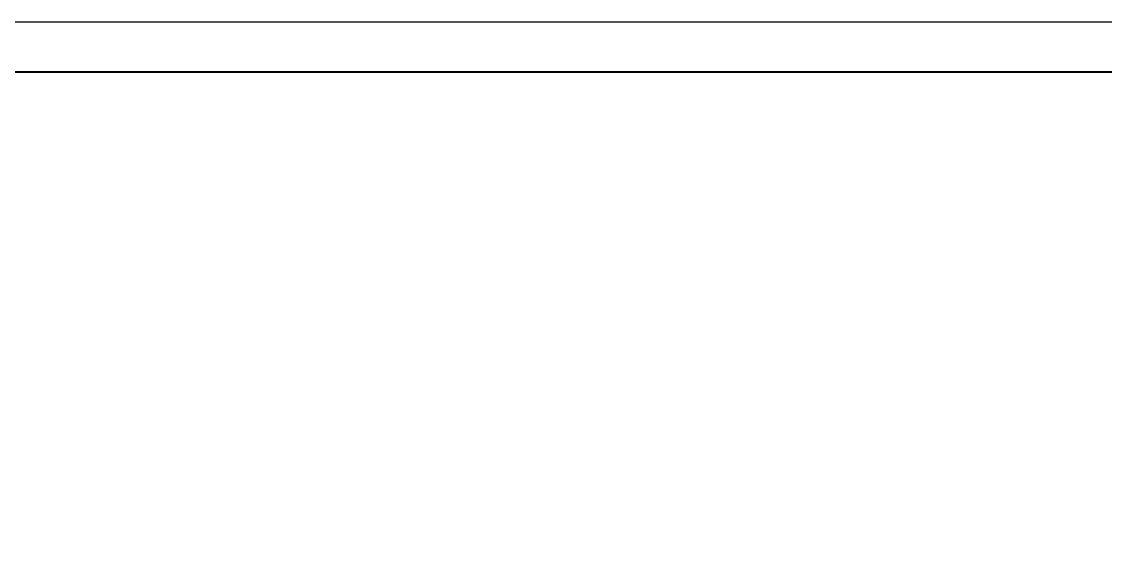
# Model space of a CAD drawing. Header units: metres. Extents: x 27 to 147, y -173 to 8.
# Drawn here: x 73.8 to 95.45, y -93.78 to -83.39 of the extents above; entities that cross this region are included whole.
import ezdxf

# ---------------------------------------------------------------- set-up
doc = ezdxf.new("R2010")
doc.units = ezdxf.units.M

msp = doc.modelspace()

# ---------------------------------------------------------------- linework, layer by layer
at = {"color": 7}
msp.add_lwpolyline([(26.78627662765837, -83.39459385704934), (146.7862766276584, -83.39459385704934), (146.7862766276584, -173.3945938570494), (26.78627662765837, -173.3945938570494), (26.78627662765837, -83.39459385704934)], dxfattribs=at)
at = {"color": 7, "lineweight": 40}
for points in [[(27.78627662765837, -84.39459385704934), (145.7862766276584, -84.39459385704934), (145.7862766276584, -172.3945938570494), (27.78627662765837, -172.3945938570494)], [(27.78627662765837, -84.39459385704934), (145.7862766276584, -84.39459385704934), (145.7862766276584, -169.5001031807845), (27.78627662765837, -169.5001031807845)]]:
    msp.add_lwpolyline(points, close=True, dxfattribs=at)

doc.saveas('drawing.dxf')
